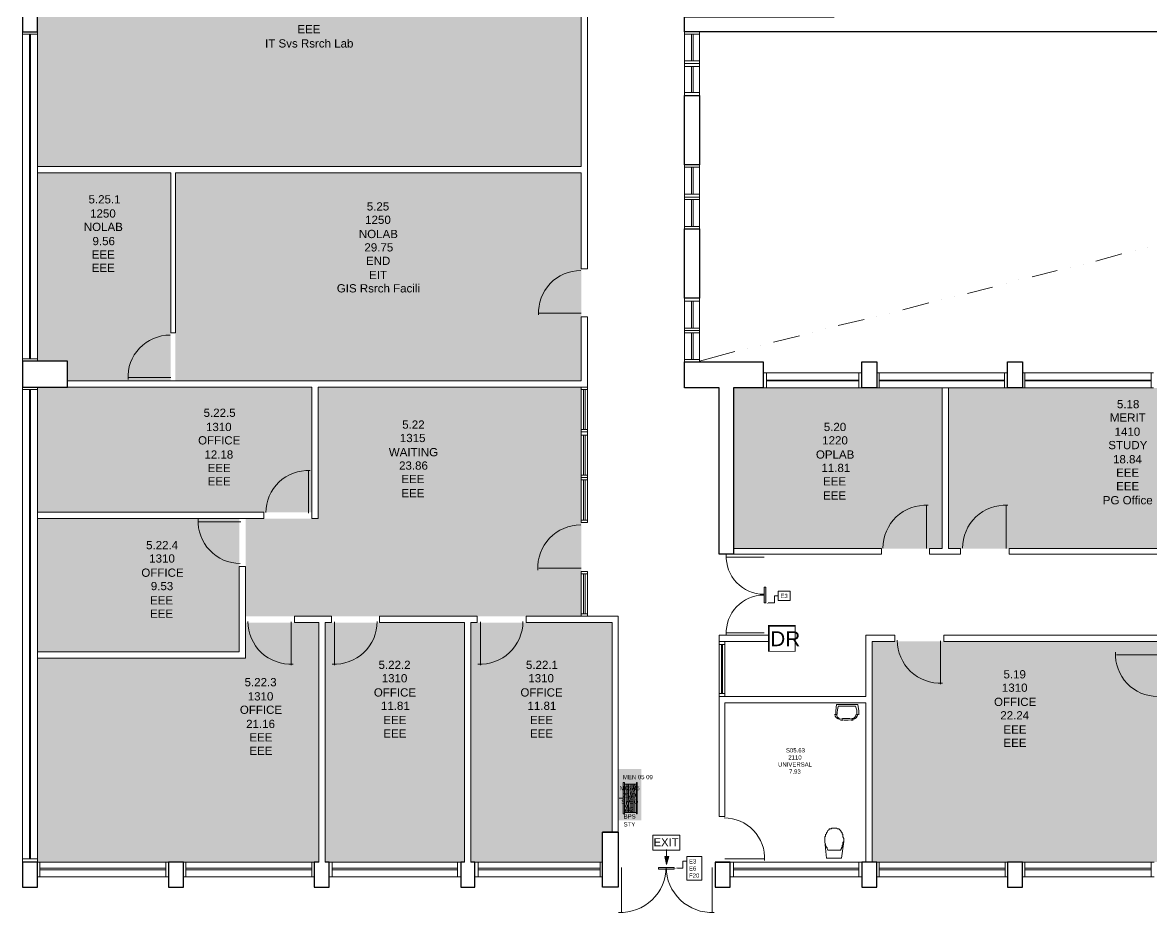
# Model space of a CAD drawing. Header units: millimetres. Extents: x 0 to 90.2, y 0 to 62.5.
# Drawn here: x 29.34 to 50.82, y 2.32 to 19.27 of the extents above; entities that cross this region are included whole.
import ezdxf

# ---------------------------------------------------------------- set-up
doc = ezdxf.new("R2010")
doc.units = ezdxf.units.MM
doc.layers.add('PDF_014405$_ps_FIRE_ACCESS', color=7, linetype='Continuous', true_color=0x37dd00)
doc.layers.add('PDF_014405$HL-TMP', color=7, linetype='Continuous', true_color=0xe6db59)
for name, color, linetype in [('PDF_014405$BL', 7, 'Continuous'), ('PDF_014405$DR', 7, 'Continuous'), ('PDF_014405$FI', 7, 'Continuous'), ('PDF_014405$FI-DSG', 7, 'Continuous'), ('PDF_014405$PL-TOIL', 7, 'Continuous'), ('PDF_014405$REG-EGRESS', 7, 'Continuous'), ('PDF_014405$WA', 7, 'Continuous'), ('PDF_014405$WA-COL', 7, 'Continuous'), ('PDF_014405$WA-EXT', 7, 'Continuous'), ('PDF_014405$WN', 7, 'Continuous'), ('PDF_Text', 7, 'Continuous')]:
    doc.layers.add(name, color=color, linetype=linetype)
doc.styles.add('PDF ArialMT', font='arial.ttf')

msp = doc.modelspace()

# ---------------------------------------------------------------- linework, layer by layer
at = {"layer": 'PDF_014405$_ps_FIRE_ACCESS', "lineweight": 0}
msp.add_lwpolyline([(43.54, 7.293, 0.015, 0.015, 0), (44.042, 7.293, 0.015, 0.015, 0), (44.042, 7.781, 0.03, 0.03, 0), (43.54, 7.781, 0.03, 0.03, 0)], format="xyseb", close=True, dxfattribs=at)
at = {"layer": 'PDF_014405$BL', "lineweight": 9}
for points in [[(29.336, 19.09), (29.336, 12.82)], [(29.621, 12.82), (29.621, 19.09)], [(41.935, 19.09), (41.935, 18.49), (41.935, 17.875)], [(42.22, 17.875), (42.22, 18.49), (42.22, 19.09)], [(41.935, 16.555), (41.935, 15.94), (41.935, 15.34)], [(42.22, 15.34), (42.22, 15.94), (42.22, 16.555)], [(49.764, 14.725), (50.259, 14.86)], [(50.514, 14.92), (50.514, 14.92)], [(50.754, 14.98), (50.754, 14.98)], [(49.524, 14.665), (49.524, 14.665)], [(48.55, 14.425), (49.029, 14.545)], [(49.284, 14.605), (49.284, 14.605)], [(47.32, 14.11), (47.8, 14.23)], [(48.055, 14.29), (48.055, 14.29)], [(48.295, 14.365), (48.295, 14.365)], [(41.935, 14.02), (41.935, 13.405), (41.935, 12.805)], [(42.22, 12.805), (42.22, 13.405), (42.22, 14.02)], [(46.825, 13.99), (46.825, 13.99)], [(47.065, 14.05), (47.065, 14.05)], [(46.09, 13.795), (46.585, 13.93)], [(44.86, 13.495), (45.355, 13.615)], [(45.595, 13.675), (45.595, 13.675)], [(45.835, 13.735), (45.835, 13.735)], [(44.365, 13.36), (44.365, 13.36)], [(44.62, 13.435), (44.62, 13.435)], [(43.39, 13.12), (43.39, 13.12)], [(43.63, 13.18), (44.125, 13.3)], [(42.22, 12.82), (42.895, 13)], [(43.135, 13.06), (43.135, 13.06)], [(45.31, 12.595), (43.435, 12.595)], [(48.085, 12.595), (45.595, 12.595)], [(50.859, 12.595), (48.37, 12.595)], [(29.336, 12.325), (29.336, 3.281)], [(32.111, 3.281), (29.621, 3.281), (29.621, 12.325)], [(39.97, 12.325), (39.97, 11.47), (39.97, 10.601), (39.97, 9.746)], [(40.09, 9.746), (40.09, 10.601), (40.09, 11.47), (40.09, 12.325)], [(43.435, 12.31), (45.31, 12.31)], [(45.595, 12.31), (48.085, 12.31)], [(48.37, 12.31), (50.859, 12.31)], [(39.97, 8.816), (39.97, 7.961)], [(40.09, 7.961), (40.09, 8.816)], [(42.595, 7.481), (42.595, 6.431)], [(42.7, 6.431), (42.7, 7.481)], [(34.886, 3.281), (32.396, 3.281)], [(37.675, 3.281), (35.171, 3.281)], [(40.375, 3.281), (37.945, 3.281)], [(45.31, 3.281), (42.805, 3.281)], [(48.085, 3.281), (45.595, 3.281)], [(50.874, 3.281), (48.37, 3.281)], [(29.621, 2.996), (32.111, 2.996)], [(32.396, 2.996), (34.886, 2.996)], [(35.171, 2.996), (37.675, 2.996)], [(37.945, 2.996), (40.375, 2.996)], [(42.805, 2.996), (45.31, 2.996)], [(45.595, 2.996), (48.085, 2.996)], [(48.37, 2.996), (50.874, 2.996)]]:
    msp.add_lwpolyline(points, dxfattribs=at)
at = {"layer": 'PDF_014405$DR', "lineweight": 0}
for points in [[(39.97, 13.735), (39.16, 13.735), (39.97, 13.735)], [(32.156, 12.505), (31.346, 12.505), (32.156, 12.505)], [(34.781, 9.926), (34.781, 10.721), (34.781, 9.926)], [(46.54, 9.251), (46.54, 10.076), (46.54, 9.251)], [(48.055, 9.251), (48.055, 10.076), (48.055, 9.251)], [(33.491, 9.761), (32.681, 9.761), (33.491, 9.761)], [(43.45, 9.086), (42.73, 9.086), (43.45, 9.086)], [(39.97, 8.876), (39.16, 8.876), (39.97, 8.876)], [(34.451, 7.856), (34.451, 7.031), (34.451, 7.856)], [(35.276, 7.856), (35.276, 7.031), (35.276, 7.856)], [(38.05, 7.856), (38.05, 7.031), (38.05, 7.856)], [(43.45, 7.646), (42.73, 7.646), (43.45, 7.646)], [(46.81, 7.496), (46.81, 6.671), (46.81, 7.496)], [(50.949, 7.226), (50.154, 7.226), (50.949, 7.226)], [(42.7, 3.341), (43.465, 3.341), (42.7, 3.341)], [(40.735, 3.176), (40.735, 2.321), (40.735, 3.176)], [(42.46, 3.176), (42.46, 2.321), (42.46, 3.176)]]:
    msp.add_lwpolyline(points, dxfattribs=at)
msp.add_lwpolyline([(40.68, 2.323, 0.429403), (41.586, 3.185, 0.429398), (42.497, 2.322)], format="xyb", dxfattribs=at)
for centre, radius, start, end in [((39.959, 13.744), 0.802, 90, 182.9553), ((32.144, 12.514), 0.802, 90, 182.9553), ((34.769, 9.934), 0.802, 87.0447, 180), ((46.529, 9.259), 0.817, 87.0447, 180), ((48.044, 9.259), 0.817, 87.0447, 180), ((33.479, 9.769), 0.802, 177.0447, 270), ((39.959, 8.884), 0.817, 90, 182.9553), ((43.442, 9.093), 0.712, 177.0446, 270.0006), ((43.442, 7.653), 0.712, 89.9994, 182.9554), ((34.443, 7.863), 0.817, 180.0001, 272.9558), ((35.268, 7.863), 0.817, 267.0442, 359.9999), ((38.043, 7.863), 0.817, 267.0442, 359.9999), ((46.802, 7.503), 0.817, 180.0001, 272.9555), ((50.939, 7.235), 0.802, 177.0447, 270), ((42.689, 3.35), 0.772, 357.0447, 90)]:
    msp.add_arc(centre, radius, start, end, dxfattribs=at)
at = {"layer": 'PDF_014405$FI', "lineweight": 9}
for points in [[(40.765, 4.196), (40.765, 4.796), (40.795, 4.796), (40.795, 4.766), (40.795, 4.226), (40.795, 4.196)], [(41.035, 4.196), (41.02, 4.196), (41.02, 4.796), (41.035, 4.796)]]:
    msp.add_lwpolyline(points, close=True, dxfattribs=at)
for points in [[(40.795, 4.766), (41.02, 4.766), (41.02, 4.226), (40.795, 4.226), (41.02, 4.766)], [(40.795, 4.301), (40.99, 4.766)], [(40.825, 4.361), (40.825, 4.766)], [(40.855, 4.766), (40.855, 4.436)], [(40.87, 4.496), (40.87, 4.766)], [(40.9, 4.766), (40.9, 4.571)], [(40.93, 4.646), (40.93, 4.766)], [(40.96, 4.766), (40.96, 4.706)], [(40.93, 4.226), (40.93, 4.571)], [(40.96, 4.631), (40.96, 4.226)], [(40.99, 4.226), (40.99, 4.706)], [(40.765, 4.496), (40.69, 4.496)], [(40.855, 4.361), (40.855, 4.226)], [(40.87, 4.226), (40.87, 4.421)], [(40.9, 4.496), (40.9, 4.226)], [(40.825, 4.226), (40.825, 4.286)]]:
    msp.add_lwpolyline(points, dxfattribs=at)
at = {"layer": 'PDF_014405$FI-DSG', "lineweight": 9}
for points in [[(43.45, 8.516), (43.45, 8.216), (43.48, 8.216), (43.48, 8.516)], [(43.72, 8.441), (43.945, 8.441), (43.945, 8.261), (43.72, 8.261)], [(41.98, 3.386), (42.265, 3.386), (42.265, 2.936), (41.98, 2.936)], [(41.74, 3.176), (41.44, 3.176), (41.44, 3.146), (41.74, 3.146)]]:
    msp.add_lwpolyline(points, close=True, dxfattribs=at)
for points in [[(43.525, 8.216), (43.645, 8.216), (43.645, 8.351), (43.72, 8.351)], [(41.8, 3.161), (41.905, 3.161), (41.905, 3.296), (41.98, 3.296)]]:
    msp.add_lwpolyline(points, dxfattribs=at)
at = {"layer": 'PDF_014405$FI-DSG', "transparency": 33554559}
for points in [[(43.48, 8.516), (43.45, 8.516), (43.48, 8.216)], [(43.45, 8.516), (43.48, 8.216), (43.45, 8.216)], [(43.525, 8.201), (43.48, 8.216), (43.525, 8.216)], [(41.74, 3.176), (41.44, 3.176), (41.74, 3.146)], [(41.44, 3.176), (41.74, 3.146), (41.44, 3.146)], [(41.8, 3.161), (41.74, 3.161), (41.8, 3.176)]]:
    msp.add_solid(points, dxfattribs=at)
at = {"layer": 'PDF_014405$HL-TMP', "color": 16, "true_color": 0x800000, "transparency": 33554559}
for points in [[(39.97, 21.49), (29.621, 21.49), (39.97, 16.525)], [(29.621, 21.49), (39.97, 16.525), (29.621, 16.525)], [(32.156, 16.405), (29.621, 16.405), (32.156, 12.82)], [(29.621, 16.405), (32.156, 12.82), (29.621, 12.82)], [(32.156, 12.82), (29.621, 12.82), (30.191, 12.82)], [(29.621, 12.82), (32.156, 12.82), (32.156, 12.82)], [(32.156, 12.82), (30.191, 12.82), (32.156, 12.445)], [(30.191, 12.82), (32.156, 12.445), (30.191, 12.445)], [(34.841, 12.325), (29.621, 12.325), (29.621, 12.325)], [(34.841, 12.325), (29.621, 12.325), (34.841, 9.941)], [(29.621, 12.325), (34.841, 9.941), (29.621, 9.941)], [(39.97, 12.325), (34.961, 12.325), (39.97, 9.821)], [(34.961, 12.325), (39.97, 9.821), (34.961, 9.821)], [(46.84, 12.31), (42.865, 12.31), (46.84, 9.251)], [(42.865, 12.31), (46.84, 9.251), (42.865, 9.251)], [(53.799, 12.31), (46.96, 12.31), (53.799, 10.376)], [(46.96, 12.31), (53.799, 10.376), (46.96, 10.376)], [(52.389, 10.376), (52.389, 10.376), (46.96, 10.376)], [(52.389, 10.376), (46.96, 10.376), (53.799, 10.376)], [(52.389, 10.376), (46.96, 10.376), (52.389, 9.251)], [(46.96, 10.376), (52.389, 9.251), (46.96, 9.251)], [(33.461, 9.821), (29.621, 9.821), (33.461, 7.286)], [(29.621, 9.821), (33.461, 7.286), (29.621, 7.286)], [(39.97, 9.821), (33.581, 9.821), (39.97, 7.961)], [(33.581, 9.821), (39.97, 7.961), (33.581, 7.961)], [(34.976, 7.841), (33.581, 7.841), (34.976, 7.166)], [(33.581, 7.841), (34.976, 7.166), (33.581, 7.166)], [(37.75, 7.841), (35.096, 7.841), (37.75, 3.281)], [(35.096, 7.841), (37.75, 3.281), (35.096, 3.281)], [(40.555, 7.841), (37.87, 7.841), (40.555, 3.851)], [(37.87, 7.841), (40.555, 3.851), (37.87, 3.851)], [(50.949, 7.481), (45.505, 7.481), (50.949, 3.281)], [(45.505, 7.481), (50.949, 3.281), (45.505, 3.281)], [(34.976, 7.166), (29.621, 7.166), (34.976, 3.281)], [(29.621, 7.166), (34.976, 3.281), (29.621, 3.281)], [(40.375, 3.851), (37.87, 3.851), (40.375, 3.281)], [(37.87, 3.851), (40.375, 3.281), (37.87, 3.281)], [(40.375, 3.851), (40.555, 3.851), (40.555, 3.851)], [(35.096, 3.281), (37.75, 3.281), (37.75, 3.281)]]:
    msp.add_solid(points, dxfattribs=at)
at = {"layer": 'PDF_014405$HL-TMP', "color": 200, "true_color": 0xcd07f8, "transparency": 33554559}
for points in [[(39.97, 16.405), (32.246, 16.405), (39.97, 12.445)], [(32.246, 16.405), (39.97, 12.445), (32.246, 12.445)]]:
    msp.add_solid(points, dxfattribs=at)
at = {"layer": 'PDF_014405$HL-TMP', "color": 73, "true_color": 0x99cc66, "transparency": 33554559}
for points in [[(41.11, 5.051), (40.675, 5.051), (41.11, 4.076)], [(40.675, 5.051), (41.11, 4.076), (40.675, 4.076)]]:
    msp.add_solid(points, dxfattribs=at)
at = {"layer": 'PDF_014405$PL-TOIL', "lineweight": 9}
for points in [[(45.25, 6.086), (45.25, 6.161), (45.235, 6.281), (44.83, 6.281), (44.815, 6.161), (44.815, 6.086)], [(44.905, 5.981), (44.95, 5.981)], [(45.1, 5.981), (45.145, 5.981)], [(44.635, 3.836), (44.65, 3.851), (44.665, 3.881), (44.68, 3.896), (44.695, 3.911), (44.725, 3.911), (44.74, 3.926), (44.755, 3.926), (44.785, 3.926), (44.8, 3.926), (44.83, 3.926), (44.845, 3.911), (44.875, 3.911), (44.89, 3.896), (44.905, 3.881), (44.92, 3.851), (44.935, 3.836), (44.935, 3.821), (44.95, 3.806), (44.95, 3.776), (44.95, 3.761), (44.965, 3.731), (44.965, 3.716), (44.965, 3.701), (44.965, 3.671), (44.92, 3.356), (44.635, 3.356), (44.605, 3.671), (44.605, 3.656), (44.62, 3.626), (44.62, 3.611), (44.62, 3.596), (44.635, 3.566), (44.65, 3.551), (44.65, 3.536), (44.665, 3.506), (44.905, 3.506), (44.92, 3.536), (44.92, 3.551), (44.935, 3.566), (44.935, 3.596), (44.95, 3.611), (44.95, 3.626), (44.95, 3.656), (44.965, 3.671)], [(44.785, 3.926), (44.755, 3.926), (44.74, 3.926), (44.725, 3.911), (44.695, 3.911), (44.68, 3.896), (44.665, 3.881), (44.65, 3.851), (44.635, 3.836), (44.635, 3.821), (44.62, 3.806), (44.62, 3.776), (44.605, 3.761), (44.605, 3.731), (44.605, 3.716), (44.605, 3.701), (44.605, 3.671)]]:
    msp.add_lwpolyline(points, dxfattribs=at)
msp.add_lwpolyline([(44.86, 6.251), (45.19, 6.251, -0.131002), (45.214, 6.09)], format="xyb", dxfattribs=at)
for points in [[(44.826, 6.095, 0.384807), (44.9, 6.013, -0.384807)], [(45.127, 6.013, 0.384834), (45.201, 6.095, -0.384834)], [(44.94, 6.016, 0.047575), (45.087, 6.016, -0.047575)]]:
    msp.add_lwpolyline(points, format="xyb", close=True, dxfattribs=at)
for points in [[(44.95, 6.011), (44.92, 6.011)], [(45.145, 6.011), (45.1, 6.011)]]:
    msp.add_lwpolyline(points, close=True, dxfattribs=at)
for centre, radius, start, end in [((45.172, 6.125), 0.331, 156.9963, 186.067), ((45.014, 6.787), 0.805, 264.5382, 275.4618)]:
    msp.add_arc(centre, radius, start, end, dxfattribs=at)
for points in [[(44.796, 6.095), (44.796, 6.045), (44.84, 6.003), (44.897, 5.998)], [(45.13, 5.998), (45.188, 6.003), (45.231, 6.045), (45.231, 6.095)]]:
    msp.add_open_spline(points, degree=3, dxfattribs=at)
at = {"layer": 'PDF_014405$REG-EGRESS', "lineweight": 18}
for points in [[(41.335, 3.791), (41.845, 3.791), (41.845, 3.506), (41.335, 3.506)], [(41.635, 3.386), (41.59, 3.236), (41.56, 3.386)]]:
    msp.add_lwpolyline(points, close=True, dxfattribs=at)
msp.add_lwpolyline([(41.59, 3.386), (41.59, 3.521)], dxfattribs=at)
at = {"layer": 'PDF_014405$REG-EGRESS', "transparency": 33554559}
msp.add_solid([(41.56, 3.386), (41.635, 3.386), (41.59, 3.236)], dxfattribs=at)
at = {"layer": 'PDF_014405$WA', "lineweight": 20}
for points in [[(29.621, 16.405), (32.156, 16.405), (32.156, 13.36), (32.246, 13.36), (32.246, 16.405), (39.97, 16.405), (39.97, 14.575), (40.09, 14.575), (40.09, 19.675), (39.97, 19.675), (39.97, 16.525), (29.621, 16.525)], [(30.191, 12.445), (39.97, 12.445), (39.97, 13.66), (40.09, 13.66), (40.09, 12.325), (34.961, 12.325), (34.961, 9.821), (34.841, 9.821), (34.841, 12.325), (30.191, 12.325)], [(46.84, 12.31), (46.84, 9.251), (46.6, 9.251), (46.6, 9.146), (47.185, 9.146), (47.185, 9.251), (46.96, 9.251), (46.96, 12.31)], [(53.799, 12.31), (53.799, 10.391), (52.389, 10.376), (52.389, 9.251), (48.115, 9.251), (48.115, 9.146), (52.749, 9.146), (52.749, 9.251), (52.509, 9.251), (52.509, 10.271), (53.919, 10.271), (53.919, 12.31)], [(29.621, 9.941), (33.926, 9.941), (33.926, 9.821), (29.621, 9.821)], [(42.865, 9.251), (45.685, 9.251), (45.685, 9.146), (42.865, 9.146)], [(29.621, 7.286), (33.461, 7.286), (33.461, 8.906), (33.581, 8.906), (33.581, 7.166), (29.621, 7.166)], [(35.096, 3.281), (35.096, 7.841), (35.216, 7.841), (35.216, 7.961), (34.511, 7.961), (34.511, 7.841), (34.976, 7.841), (34.976, 3.281)], [(37.87, 3.281), (37.87, 7.841), (37.99, 7.841), (37.99, 7.961), (36.131, 7.961), (36.131, 7.841), (37.75, 7.841), (37.75, 3.281)], [(40.675, 3.851), (40.675, 7.961), (38.92, 7.961), (38.92, 7.841), (40.555, 7.841), (40.555, 3.851)], [(45.505, 3.281), (45.505, 6.311), (45.505, 7.481), (45.94, 7.481), (45.94, 7.601), (45.385, 7.601), (45.385, 6.431), (42.595, 6.431), (42.595, 4.151), (42.7, 4.151), (42.7, 6.311), (45.385, 6.311), (45.385, 3.281)]]:
    msp.add_lwpolyline(points, dxfattribs=at)
for points in [[(43.54, 7.601), (43.54, 7.481), (42.595, 7.481), (42.595, 7.601)], [(54.774, 7.601), (54.774, 7.481), (51.069, 7.481), (51.069, 7.286), (50.949, 7.286), (50.949, 7.481), (46.87, 7.481), (46.87, 7.601)]]:
    msp.add_lwpolyline(points, close=True, dxfattribs=at)
at = {"layer": 'PDF_014405$WA-COL', "lineweight": 25}
for points in [[(29.336, 20.11), (29.336, 19.09), (29.621, 19.09), (29.621, 20.11)], [(30.191, 12.325), (30.191, 12.82), (29.336, 12.82), (29.336, 12.325)], [(45.31, 12.805), (45.595, 12.805), (45.595, 12.31), (45.31, 12.31)], [(48.085, 12.805), (48.37, 12.805), (48.37, 12.31), (48.085, 12.31)], [(40.675, 2.801), (40.375, 2.801), (40.375, 3.851), (40.675, 3.851)], [(29.336, 3.281), (29.336, 2.801), (29.621, 2.801), (29.621, 3.281)], [(32.111, 3.281), (32.111, 2.801), (32.396, 2.801), (32.396, 3.281)], [(45.31, 3.281), (45.31, 2.801), (45.595, 2.801), (45.595, 3.281)], [(48.085, 3.281), (48.085, 2.801), (48.37, 2.801), (48.37, 3.281)]]:
    msp.add_lwpolyline(points, close=True, dxfattribs=at)
for points in [[(40.675, 3.851), (40.375, 3.851), (40.675, 3.851)], [(34.976, 3.281), (34.886, 3.281), (34.886, 2.801), (35.171, 2.801), (35.171, 3.281), (35.096, 3.281)], [(37.75, 3.281), (37.675, 3.281), (37.675, 2.801), (37.945, 2.801), (37.945, 3.281), (37.87, 3.281)], [(42.52, 3.281), (42.805, 3.281), (42.52, 3.281), (42.52, 2.801), (42.805, 2.801), (42.805, 3.281)]]:
    msp.add_lwpolyline(points, dxfattribs=at)
at = {"layer": 'PDF_014405$WA-EXT', "lineweight": 25}
msp.add_lwpolyline([(52.044, 21.505), (51.519, 21.505), (51.519, 19.09), (41.935, 19.09), (41.935, 19.375), (44.785, 19.375), (44.785, 20.17), (41.935, 20.17), (41.935, 21.355), (42.25, 21.355), (42.25, 22.419)], dxfattribs=at)
for points in [[(41.935, 17.875), (42.22, 17.875), (42.22, 16.555), (41.935, 16.555)], [(41.935, 15.34), (42.22, 15.34), (42.22, 14.02), (41.935, 14.02)], [(42.595, 12.31), (41.935, 12.31), (41.935, 12.805), (43.435, 12.805), (43.435, 12.31), (42.865, 12.31), (42.865, 9.146), (42.595, 9.146)]]:
    msp.add_lwpolyline(points, close=True, dxfattribs=at)
at = {"layer": 'PDF_014405$WN', "lineweight": 0}
for points in [[(29.621, 19.09), (29.336, 19.09)], [(29.621, 19.045), (29.336, 19.045)], [(29.471, 12.865), (29.471, 19.045)], [(29.486, 12.865), (29.486, 19.045)], [(42.22, 19.09), (41.935, 19.09)], [(42.22, 19.045), (41.935, 19.045)], [(42.07, 18.535), (42.07, 19.045)], [(42.1, 18.535), (42.1, 19.045)], [(41.935, 18.535), (42.22, 18.535)], [(42.22, 18.43), (41.935, 18.43)], [(42.07, 17.935), (42.07, 18.43)], [(42.1, 17.935), (42.1, 18.43)], [(41.935, 17.935), (42.22, 17.935)], [(41.935, 17.875), (42.22, 17.875)], [(42.22, 16.555), (41.935, 16.555)], [(42.22, 16.51), (41.935, 16.51)], [(42.07, 16), (42.07, 16.51)], [(42.1, 16), (42.1, 16.51)], [(41.935, 16), (42.22, 16)], [(42.22, 15.895), (41.935, 15.895)], [(42.07, 15.385), (42.07, 15.895)], [(42.1, 15.385), (42.1, 15.895)], [(41.935, 15.385), (42.22, 15.385)], [(41.935, 15.34), (42.22, 15.34)], [(42.22, 14.02), (41.935, 14.02)], [(42.22, 13.96), (41.935, 13.96)], [(42.07, 13.45), (42.07, 13.96)], [(42.1, 13.45), (42.1, 13.96)], [(41.935, 13.45), (42.22, 13.45)], [(42.22, 13.36), (41.935, 13.36)], [(42.07, 12.85), (42.07, 13.36)], [(42.1, 12.85), (42.1, 13.36)], [(29.336, 12.865), (29.621, 12.865)], [(29.336, 12.82), (29.621, 12.82)], [(41.935, 12.85), (42.22, 12.85)], [(41.935, 12.805), (42.22, 12.805)], [(43.435, 12.595), (43.435, 12.31)], [(43.495, 12.595), (43.495, 12.31)], [(45.25, 12.31), (45.25, 12.595)], [(45.31, 12.31), (45.31, 12.595)], [(45.595, 12.595), (45.595, 12.31)], [(45.64, 12.595), (45.64, 12.31)], [(48.025, 12.31), (48.025, 12.595)], [(48.085, 12.31), (48.085, 12.595)], [(48.37, 12.595), (48.37, 12.31)], [(48.415, 12.595), (48.415, 12.31)], [(50.814, 12.31), (50.814, 12.595)], [(29.621, 12.325), (29.336, 12.325)], [(29.621, 12.28), (29.336, 12.28)], [(29.471, 3.341), (29.471, 12.28)], [(29.486, 3.341), (29.486, 12.28)], [(40.09, 12.325), (39.97, 12.325)], [(40.09, 12.28), (39.97, 12.28)], [(40.015, 11.515), (40.015, 12.28)], [(40.045, 11.515), (40.045, 12.28)], [(43.495, 12.46), (45.25, 12.46)], [(43.495, 12.445), (45.25, 12.445)], [(45.64, 12.46), (48.025, 12.46)], [(45.64, 12.445), (48.025, 12.445)], [(48.415, 12.46), (50.814, 12.46)], [(48.415, 12.445), (50.814, 12.445)], [(39.97, 11.515), (40.09, 11.515)], [(40.09, 11.41), (39.97, 11.41)], [(40.015, 10.646), (40.015, 11.41)], [(40.045, 10.646), (40.045, 11.41)], [(39.97, 10.646), (40.09, 10.646)], [(40.09, 10.556), (39.97, 10.556)], [(40.015, 9.791), (40.015, 10.556)], [(40.045, 9.791), (40.045, 10.556)], [(39.97, 9.791), (40.09, 9.791)], [(39.97, 9.746), (40.09, 9.746)], [(40.09, 8.816), (39.97, 8.816)], [(40.09, 8.771), (39.97, 8.771)], [(40.015, 8.006), (40.015, 8.771)], [(40.045, 8.006), (40.045, 8.771)], [(39.97, 8.006), (40.09, 8.006)], [(39.97, 7.961), (40.09, 7.961)], [(42.7, 7.481), (42.595, 7.481)], [(42.7, 7.421), (42.595, 7.421)], [(42.64, 6.491), (42.64, 7.421)], [(42.655, 6.491), (42.655, 7.421)], [(42.595, 6.491), (42.7, 6.491)], [(42.595, 6.431), (42.7, 6.431)], [(29.336, 3.341), (29.621, 3.341)], [(29.336, 3.281), (29.621, 3.281), (29.621, 2.996)], [(29.666, 3.281), (29.666, 2.996)], [(32.066, 2.996), (32.066, 3.281)], [(32.111, 2.996), (32.111, 3.281)], [(32.396, 3.281), (32.396, 2.996)], [(32.441, 3.281), (32.441, 2.996)], [(34.841, 2.996), (34.841, 3.281)], [(34.886, 2.996), (34.886, 3.281)], [(35.171, 3.281), (35.171, 2.996)], [(35.231, 3.281), (35.231, 2.996)], [(37.615, 2.996), (37.615, 3.281)], [(37.675, 2.996), (37.675, 3.281)], [(37.945, 3.281), (37.945, 2.996)], [(38.005, 3.281), (38.005, 2.996)], [(40.33, 2.996), (40.33, 3.281)], [(40.375, 2.996), (40.375, 3.281)], [(42.805, 3.281), (42.805, 2.996)], [(42.865, 3.281), (42.865, 2.996)], [(45.25, 2.996), (45.25, 3.281)], [(45.31, 2.996), (45.31, 3.281)], [(45.595, 3.281), (45.595, 2.996)], [(45.64, 3.281), (45.64, 2.996)], [(48.04, 2.996), (48.04, 3.281)], [(48.085, 2.996), (48.085, 3.281)], [(48.37, 3.281), (48.37, 2.996)], [(48.415, 3.281), (48.415, 2.996)], [(50.814, 2.996), (50.814, 3.281)], [(29.666, 3.161), (32.066, 3.161)], [(29.666, 3.131), (32.066, 3.131)], [(32.441, 3.161), (34.841, 3.161)], [(32.441, 3.131), (34.841, 3.131)], [(35.231, 3.161), (37.615, 3.161)], [(35.231, 3.131), (37.615, 3.131)], [(38.005, 3.161), (40.33, 3.161)], [(38.005, 3.131), (40.33, 3.131)], [(42.865, 3.161), (45.25, 3.161)], [(42.865, 3.131), (45.25, 3.131)], [(45.64, 3.161), (48.04, 3.161)], [(45.64, 3.131), (48.04, 3.131)], [(48.415, 3.161), (50.814, 3.161)], [(48.415, 3.131), (50.814, 3.131)]]:
    msp.add_lwpolyline(points, dxfattribs=at)
for points in [[(42.22, 18.49), (41.935, 18.49)], [(42.22, 15.94), (41.935, 15.94)], [(42.22, 13.405), (41.935, 13.405)], [(40.09, 11.47), (39.97, 11.47)], [(40.09, 10.601), (39.97, 10.601)]]:
    msp.add_lwpolyline(points, close=True, dxfattribs=at)

# ---------------------------------------------------------------- texts
at = {"layer": 'PDF_Text', "attachment_point": 4, "style": 'PDF ArialMT'}
for s, insert, char_height in [('EEE', (34.567, 19.139), 0.1569), ('IT Svs Rsrch Lab', (33.952, 18.869), 0.15693), ('5.25.1', (30.592, 15.9), 0.1569), ('1250', (30.622, 15.63), 0.1569), ('5.25', (35.887, 15.765), 0.1569), ('1250', (35.857, 15.51), 0.1569), ('NOLAB', (30.502, 15.375), 0.1569), ('NOLAB', (35.737, 15.24), 0.1569), ('9.56', (30.667, 15.105), 0.1569), ('29.75', (35.842, 14.985), 0.1569), ('EEE', (30.652, 14.85), 0.1569), ('EEE', (30.652, 14.595), 0.1569), ('END', (35.872, 14.73), 0.1569), ('EIT', (35.932, 14.46), 0.1569), ('GIS Rsrch Facili', (35.317, 14.205), 0.15693), ('5.18', (50.166, 12), 0.1569), ('5.22.5', (32.782, 11.835), 0.1569), ('MERIT', (50.031, 11.745), 0.1569), ('1310', (32.827, 11.565), 0.1569), ('5.22', (36.562, 11.61), 0.1569), ('5.20', (44.586, 11.565), 0.1569), ('OFFICE', (32.677, 11.31), 0.1569), ('1315', (36.517, 11.355), 0.1569), ('1220', (44.556, 11.31), 0.1569), ('1410', (50.121, 11.475), 0.1569), ('STUDY', (50.001, 11.22), 0.1569), ('12.18', (32.797, 11.04), 0.1569), ('WAITING', (36.307, 11.085), 0.1569), ('OPLAB', (44.436, 11.04), 0.1569), ('18.84', (50.091, 10.95), 0.1569), ('EEE', (32.857, 10.785), 0.1569), ('23.86', (36.502, 10.83), 0.1569), ('11.81', (44.541, 10.785), 0.1569), ('EEE', (50.151, 10.695), 0.1569), ('EEE', (32.857, 10.53), 0.1569), ('EEE', (36.547, 10.575), 0.1569), ('EEE', (44.571, 10.53), 0.1569), ('EEE', (36.547, 10.305), 0.1569), ('EEE', (44.571, 10.26), 0.1569), ('EEE', (50.151, 10.44), 0.1569), ('PG Office', (49.896, 10.17), 0.1569), ('5.22.4', (31.687, 9.315), 0.1569), ('1310', (31.747, 9.06), 0.1569), ('OFFICE', (31.597, 8.79), 0.1569), ('9.53', (31.777, 8.535), 0.1569), ('E3', (43.761, 8.347), 0.0815), ('EEE', (31.762, 8.265), 0.1569), ('EEE', (31.762, 8.01), 0.1569), ('5.22.2', (36.112, 7.035), 0.1569), ('5.22.1', (38.917, 7.035), 0.1569), ('5.19', (48.006, 6.855), 0.1569), ('5.22.3', (33.562, 6.705), 0.1569), ('1310', (36.172, 6.78), 0.1569), ('1310', (38.962, 6.78), 0.1569), ('1310', (47.976, 6.6), 0.1569), ('1310', (33.622, 6.435), 0.1569), ('OFFICE', (36.022, 6.51), 0.1569), ('OFFICE', (38.812, 6.51), 0.1569), ('OFFICE', (33.472, 6.18), 0.1569), ('11.81', (36.157, 6.255), 0.1569), ('11.81', (38.947, 6.255), 0.1569), ('OFFICE', (47.826, 6.33), 0.1569), ('EEE', (36.202, 5.985), 0.1569), ('EEE', (38.992, 5.985), 0.1569), ('22.24', (47.946, 6.075), 0.1569), ('21.16', (33.592, 5.91), 0.1569), ('EEE', (36.202, 5.73), 0.1569), ('EEE', (38.992, 5.73), 0.1569), ('EEE', (48.006, 5.805), 0.1569), ('EEE', (33.652, 5.655), 0.1569), ('EEE', (48.006, 5.55), 0.1569), ('EEE', (33.652, 5.4), 0.1569), ('S05.63', (43.866, 5.408), 0.0815), ('UNIVERSAL', (43.716, 5.138), 0.0815), ('2110', (43.911, 5.273), 0.0815), ('7.93', (43.926, 5.003), 0.0815), ('M05.85', (40.702, 4.688), 0.0815), ('MEN 05 09', (40.762, 4.898), 0.0815), ('2130', (40.762, 4.553), 0.0815), ('SHEQ', (40.732, 4.418), 0.0815), ('.42', (40.807, 4.283), 0.0815), ('BPS', (40.777, 4.148), 0.0815), ('STY', (40.777, 3.998), 0.0815), ('EXIT', (41.346, 3.658), 0.1528), ('E3', (42.021, 3.293), 0.0815), ('E6', (42.021, 3.158), 0.0815), ('F20', (42.021, 3.023), 0.0815)]:
    msp.add_mtext(s, dxfattribs=dict(at, insert=insert, char_height=char_height))
at = {"layer": 'PDF_Text', "color": 82, "true_color": 0x37dd00, "insert": (43.566, 7.533), "char_height": 0.2831, "attachment_point": 4, "style": 'PDF ArialMT'}
msp.add_mtext('DR', dxfattribs=at)

doc.saveas('drawing.dxf')
